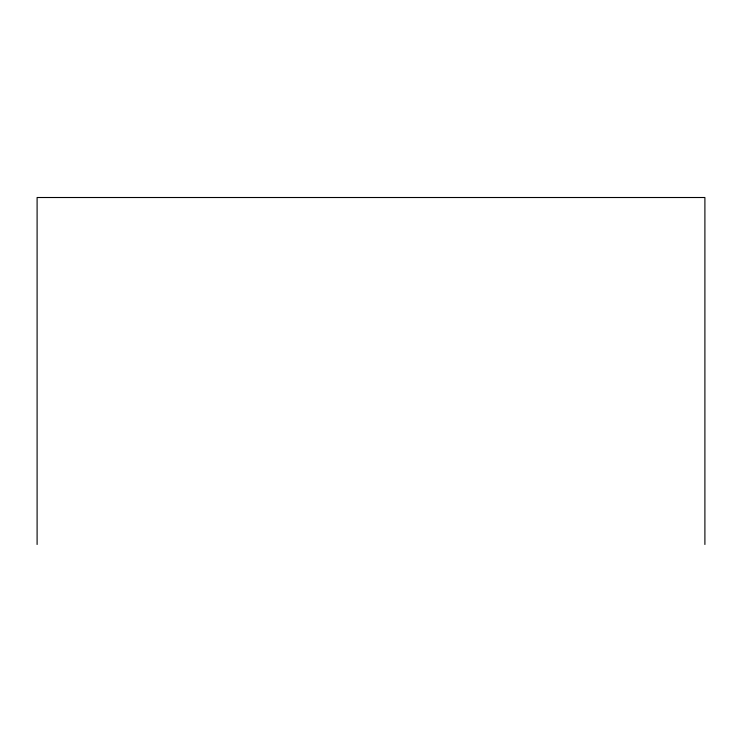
<?xml version="1.0" encoding="UTF-8"?>
<svg xmlns="http://www.w3.org/2000/svg" width="742" height="742" viewBox="0 0 742 742"><rect width="100%" height="100%" fill="white"/><g stroke="black" fill="none" stroke-linecap="round" stroke-linejoin="round"><path stroke-width="1.11" d="M704.9 544.489L704.9 197.511L37.1 197.511L37.1 544.489"/></g></svg>
